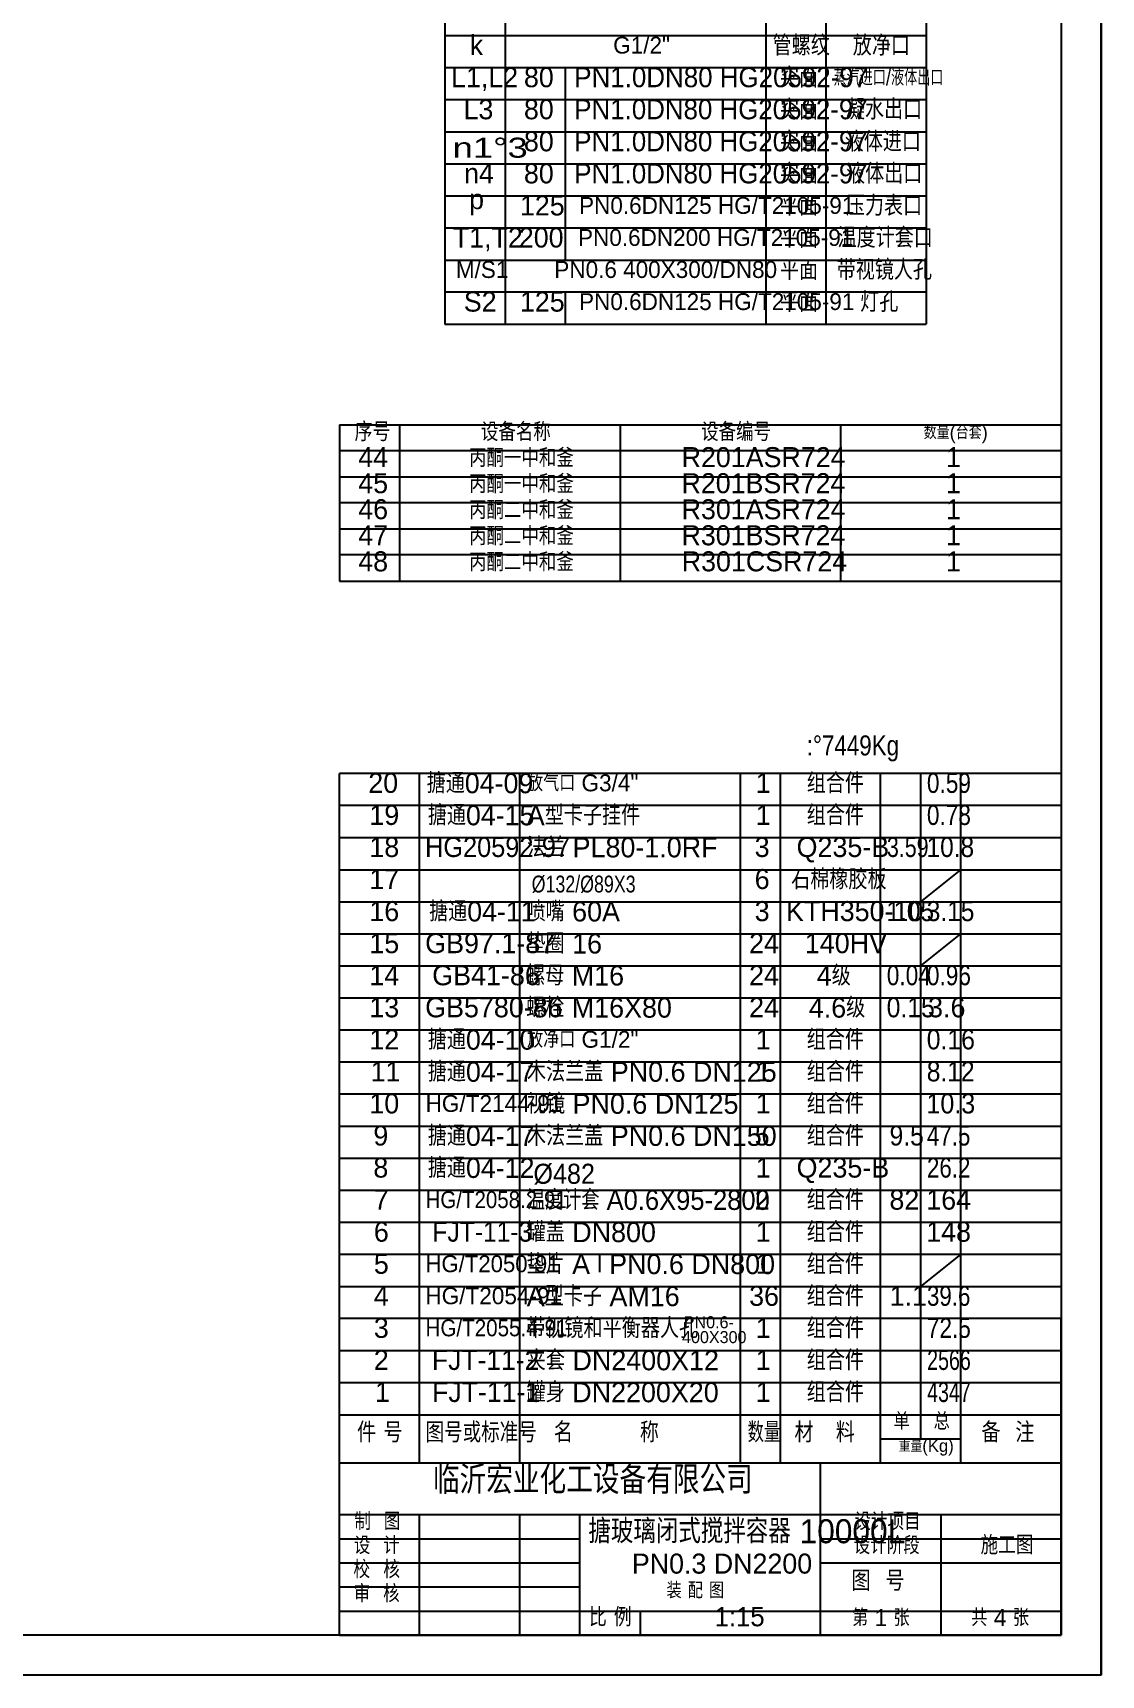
# Model space of a CAD drawing. Extents: x -33 to 593, y -246 to 621.
# Drawn here: x 294.7 to 561.2, y -245.5 to 164.3 of the extents above; entities that cross this region are included whole.
import ezdxf

# ---------------------------------------------------------------- set-up
doc = ezdxf.new("R2010")
doc.units = 0
doc.layers.get('0').update_dxf_attribs({"linetype": 'CONTINUOUS'})
doc.layers.add('1', color=7, linetype='CONTINUOUS')
doc.layers.add('85', color=7, linetype='CONTINUOUS')
doc.styles.add('STYLE1', font='cadt_en.shx', dxfattribs={"width": 0.971372, "bigfont": 'cadt_hz.shx'})
doc.styles.add('STYLE12', font='cadt_en.shx', dxfattribs={"width": 1.355337, "bigfont": 'cadt_hz.shx'})
doc.styles.add('STYLE18', font='cadt_en.shx', dxfattribs={"width": 0.937956, "bigfont": 'cadt_hz.shx'})
doc.styles.add('STYLE19', font='cadt_en.shx', dxfattribs={"width": 0.79119, "bigfont": 'cadt_hz.shx'})
doc.styles.add('STYLE43', font='cadt_en.shx', dxfattribs={"width": 0.834868, "bigfont": 'cadt_hz.shx'})

msp = doc.modelspace()

# ---------------------------------------------------------------- linework, layer by layer
for p, q in [((561.22989, 595.45676), (561.22989, -245.54324)), ((561.22989, -245.54324), (561.22989, 595.45676)), ((412.55124, 227.55637), (412.55124, 91.55637)), ((477.55124, 227.55637), (477.55124, 91.55637)), ((492.55124, 227.55637), (492.55124, 91.55637)), ((517.55124, 163.55637), (397.55124, 163.55637)), ((517.55124, 155.55637), (397.55124, 155.55637, 1)), ((427.55124, 155.55637), (427.55124, 107.55637, 1)), ((517.55124, 147.55637), (397.55124, 147.55637, 1)), ((397.55124, 139.55637), (517.55124, 139.55637, 1)), ((517.55124, 131.55637), (397.55124, 131.55637, 1)), ((517.55124, 123.55637), (397.55124, 123.55637)), ((517.55124, 115.55637), (397.55124, 115.55637)), ((397.55124, 107.55637), (517.55124, 107.55637, 1)), ((517.55124, 99.55637), (397.55124, 99.55637)), ((427.55124, 99.55637), (427.55124, 91.55637)), ((371.22989, 66.49387), (551.22989, 66.49387, 1)), ((386.22989, 66.49387), (386.22989, 27.49387)), ((441.22989, 66.49387), (441.22989, 27.49387, 1)), ((496.22989, 66.49387), (496.22989, 27.49387)), ((551.22989, 59.99387), (371.22989, 59.99387, 1)), ((371.22989, 53.49387), (551.22989, 53.49387, 1)), ((551.22989, 46.99387), (371.22989, 46.99387, 1)), ((371.22989, 40.49387), (551.22989, 40.49387)), ((551.22989, 33.99387), (371.22989, 33.99387)), ((371.22989, 27.49387), (551.22989, 27.49387)), ((551.22989, -20.54324), (371.22989, -20.54324)), ((391.22989, -192.54324), (391.22989, -20.54324)), ((416.22989, -192.54324), (416.22989, -20.54324)), ((471.22989, -192.54324), (471.22989, -20.54324)), ((481.22989, -192.54324), (481.22989, -20.54324)), ((506.22989, -192.54324), (506.22989, -20.54324)), ((516.22989, -186.54324), (516.22989, -20.54324)), ((526.22989, -192.54324), (526.22989, -20.54324)), ((551.22989, -28.54324), (371.22989, -28.54324)), ((371.22989, -36.54324), (551.22989, -36.54324)), ((371.22989, -44.54324), (551.22989, -44.54324)), ((516.22989, -52.54324), (526.22989, -44.54324, 1)), ((371.22989, -52.54324), (551.22989, -52.54324)), ((371.22989, -60.54324), (551.22989, -60.54324)), ((516.22989, -68.54324), (526.22989, -60.54324, 1)), ((371.22989, -68.54324), (551.22989, -68.54324)), ((371.22989, -76.54324), (551.22989, -76.54324)), ((371.22989, -84.54324), (551.22989, -84.54324)), ((551.22989, -92.54324), (371.22989, -92.54324)), ((551.22989, -100.54324), (371.22989, -100.54324)), ((371.22989, -108.54324), (551.22989, -108.54324)), ((371.22989, -116.54324), (551.22989, -116.54324)), ((371.22989, -124.54324), (551.22989, -124.54324)), ((371.22989, -132.54324), (551.22989, -132.54324)), ((551.22989, -140.54324), (371.22989, -140.54324, 1)), ((516.22989, -148.54324), (526.22989, -140.54324, 1)), ((371.22989, -148.54324), (551.22989, -148.54324)), ((551.22989, -156.54324), (371.22989, -156.54324)), ((371.22989, -164.54324), (551.22989, -164.54324)), ((371.22989, -172.54324), (551.22989, -172.54324)), ((371.22989, -180.54324), (551.22989, -180.54324)), ((506.22989, -186.54324), (526.22989, -186.54324, 1)), ((491.22989, -235.54324), (491.22989, -192.54324)), ((551.22989, -205.54324), (371.22989, -205.54324)), ((391.22989, -235.54324), (391.22989, -205.54324, 1)), ((416.22989, -235.54324), (416.22989, -205.54324)), ((431.22989, -235.54324), (431.22989, -205.54324)), ((521.22989, -205.54324), (521.22989, -235.54324)), ((371.22989, -211.54324), (431.22989, -211.54324)), ((491.22989, -211.54324), (551.22989, -211.54324)), ((371.22989, -217.54324), (431.22989, -217.54324)), ((491.22989, -217.54324), (551.22989, -217.54324)), ((371.22989, -223.54324), (431.22989, -223.54324)), ((371.22989, -229.54324), (551.22989, -229.54324, 1)), ((446.22989, -229.54324), (446.22989, -235.54324)), ((561.22989, -245.54324), (-32.77011, -245.54324))]:
    msp.add_line(p, q)
at = {"layer": '1'}
for p, q in [((551.22989, 570.45676), (551.22989, -235.54324)), ((397.55124, 227.55637), (397.55124, 91.55637)), ((517.55124, 227.55637), (517.55124, 91.55637)), ((397.55124, 91.55637), (517.55124, 91.55637)), ((371.22989, -235.54324), (371.22989, -20.54324)), ((551.22989, -235.54324), (551.22989, -156.54324)), ((371.22989, -192.54324), (551.22989, -192.54324, 1)), ((551.22989, -235.54324), (-22.77011, -235.54324)), ((371.22989, -235.54324), (551.22989, -235.54324))]:
    msp.add_line(p, q, dxfattribs=at)
at = {"layer": '85'}
msp.add_line((371.22989, 66.49387), (371.22989, 27.49387), dxfattribs=at)

# ---------------------------------------------------------------- texts
at = {"style": 'STYLE1'}
for s, height, p in [('k', 5, (403.7177, 158.72054)), ('管螺纹', 5, (479.30964, 158.63366)), ('放净口', 5, (499.28034, 158.61413)), ('G1/2"', 4.2, (439.51422, 159.11677)), ('L1,L2', 5, (399.06715, 150.72054)), ('80', 5, (417.24745, 150.72054)), ('突面', 5, (481.13562, 150.61413)), ('L3', 5, (402.17909, 142.72054)), ('80', 5, (417.24745, 142.72054)), ('突面', 5, (481.13562, 142.61413)), ('凝水出口', 5, (497.57155, 142.65319)), ('80', 5, (417.24745, 134.72054)), ('突面', 5, (481.13562, 134.61413)), ('液体进口', 5, (497.27859, 134.63366)), ('n4', 5, (402.31581, 126.72054)), ('80', 5, (417.24745, 126.72054)), ('突面', 5, (481.13562, 126.61413)), ('液体出口', 5, (497.6155, 126.63366)), ('p', 5, (403.58098, 120.28304)), ('125', 5, (416.25571, 118.72054)), ('PN0.6DN125 HG/T2105-91', 4.2, (430.99547, 119.11677)), ('平面', 5, (481.12097, 118.63366)), ('压力表口', 5, (497.55691, 118.63366)), ('T1,T2', 5, (399.51148, 110.72054)), ('200', 5, (415.98227, 110.72054)), ('PN0.6DN200 HG/T2105-91', 4.2, (430.73707, 111.11677)), ('平面', 5, (481.12097, 110.63366)), ('温度计套口', 5, (495.48191, 110.65319)), ('M/S1', 4.2, (400.25986, 103.11677)), ('PN0.6 400X300/DN80', 4.2, (424.8251, 103.11677)), ('平面', 5, (481.12097, 102.63366)), ('带视镜人孔', 5, (495.27683, 102.65319)), ('S2', 5, (402.24745, 94.72054)), ('125', 5, (416.25571, 94.72054)), ('PN0.6DN125 HG/T2105-91', 4.2, (430.99547, 95.11677)), ('平面', 5, (481.12097, 94.63366)), ('灯孔', 5, (501.12097, 94.63366)), ('序号', 4.696774, (375.01371, 62.37712)), ('设备名称', 4.585827, (406.52138, 62.4155)), ('设备编号', 4.585827, (461.4542, 62.4155)), ('数量(台套)', 3.4125, (516.94841, 62.88669)), ('44', 5, (375.9261, 55.90803)), ('丙酮一中和釜', 4.585827, (403.55224, 55.9155)), ('R201ASR724', 5, (456.58118, 55.90803)), ('1', 5, (522.52186, 55.90803)), ('45', 5, (375.9261, 49.40803)), ('丙酮一中和釜', 4.585827, (403.55224, 49.4155)), ('R201BSR724', 5, (456.547, 49.40803)), ('1', 5, (522.52186, 49.40803)), ('46', 5, (375.9261, 42.90803)), ('丙酮二中和釜', 4.585827, (403.55224, 42.9155)), ('R301ASR724', 5, (456.58118, 42.90803)), ('1', 5, (522.52186, 42.90803)), ('47', 5, (375.9261, 36.40803)), ('丙酮二中和釜', 4.585827, (403.55224, 36.4155)), ('R301BSR724', 5, (456.547, 36.40803)), ('1', 5, (522.52186, 36.40803)), ('48', 5, (375.9261, 29.90803)), ('丙酮二中和釜', 4.585827, (403.55224, 29.9155)), ('R301CSR724', 5, (456.61536, 29.90803)), ('1', 5, (522.52186, 29.90803)), ('20', 5, (378.4261, -25.37908)), ('19', 5, (378.69954, -33.37908)), ('18', 5, (378.69954, -41.37908)), ('17', 5, (378.69954, -49.37908)), ('16', 5, (378.69954, -57.37908)), ('15', 5, (378.69954, -65.37908)), ('24', 5, (473.4261, -65.37908)), ('14', 5, (378.69954, -73.37908)), ('24', 5, (473.4261, -73.37908)), ('13', 5, (378.69954, -81.37908)), ('24', 5, (473.4261, -81.37908)), ('12', 5, (378.69954, -89.37908)), ('搪通04-10', 5, (393.2833, -89.46595)), ('11', 5, (379.00715, -97.37908)), ('搪通04-17', 5, (393.2833, -97.46595)), ('10', 5, (378.69954, -105.37908)), ('9', 5, (379.69128, -113.37908)), ('搪通04-17', 5, (393.2833, -113.46595)), ('8', 5, (379.69128, -121.37908)), ('搪通04-12', 5, (393.2833, -121.46595)), ('82', 5, (508.4261, -129.37908)), ('36', 5, (473.4261, -153.37908)), ('1.1', 5, (508.46028, -153.37908)), ('400X300', 3, (456.69615, -162.68524)), ('PN0.6-', 3, (457.12598, -158.98046)), ('单', 4.23307, (509.45489, -184.30789)), ('总', 4.23307, (519.44249, -184.30789)), ('件 号', 5, (375.62429, -187.46595)), ('名         称', 5, (424.69231, -187.44642)), ('材   料', 5, (484.72967, -187.46595)), ('备  注', 5, (531.36106, -187.44642)), ('重量(Kg)', 3.101538, (510.73115, -189.83556)), ('制  图', 4.335484, (374.9576, -209.34332)), ('设计项目', 4.335484, (499.70147, -209.34332)), ('设  计', 4.335484, (374.81788, -215.34332)), ('设计阶段', 4.335484, (499.51094, -215.34332)), ('施工图', 4.634483, (531.14563, -215.3985)), ('校  核', 4.406557, (374.69913, -221.35644)), ('PN0.3 DN2200', 5, (444.17115, -220.20958)), ('图  号', 5, (498.9636, -224.50501)), ('审  核', 4.335484, (374.79248, -227.34332)), ('装 配 图', 4, (452.81315, -226.37991)), ('比 例', 4.665695, (433.50188, -233.38195)), ('1:15', 4.8, (464.79574, -233.34564)), ('第 1 张', 4.233071, (499.11482, -233.30789)), ('共 4 张', 4.266667, (528.80311, -233.29729))]:
    msp.add_text(s, height=height, dxfattribs=at).set_placement(p)
for s, height, width, p in [('PN1.0DN80 HG20592-97', 5, 0.966984, (429.80506, 150.72054)), ('蒸汽进口/液体出口', 4, 0.860115, (494.46101, 151.1377)), ('PN1.0DN80 HG20592-97', 5, 0.965293, (429.80966, 142.72054)), ('PN1.0DN80 HG20592-97', 5, 0.965293, (429.80966, 134.72054)), ('PN1.0DN80 HG20592-97', 5, 0.965293, (429.80966, 126.72054)), ('搪通04-09', 5, 0.999999, (392.99552, -25.46595)), ('放气口 G3/4"', 4.2, 1.003, (418.03243, -24.98284)), ('1', 5, 1.003, (475.08076, -25.37908)), ('组合件', 5, 1.003, (487.79476, -25.46595)), ('0.59', 5, 0.843955, (517.76836, -25.37908)), ('搪通04-15', 5, 0.998339, (393.30509, -33.46595)), ('A型卡子挂件', 5, 1.003, (417.95564, -33.46595)), ('1', 5, 1.003, (475.08076, -33.37908)), ('组合件', 5, 1.003, (487.79476, -33.46595)), ('0.78', 5, 0.843537, (517.76872, -33.37908)), ('HG20592-97', 5, 0.944608, (392.58457, -41.37908)), ('法兰 PL80-1.0RF', 5, 1.003, (417.99482, -41.46595)), ('3', 5, 1.003, (474.8065, -41.37908)), ('Q235-B', 5, 1.003, (485.25899, -41.37908)), ('3.59', 5, 0.798648, (507.7942, -41.37908)), ('10.8', 5, 0.912356, (517.6746, -41.37908)), ('6', 5, 1.003, (474.8065, -49.37908)), ('石棉橡胶板', 5, 1.003, (483.89677, -49.44642)), ('搪通04-11', 5, 0.998339, (393.6122, -57.46595)), ('喷嘴 60A', 5, 1.003, (417.87728, -57.46595)), ('3', 5, 1.003, (474.8065, -57.37908)), ('KTH350-10', 5, 1.002548, (482.61348, -57.37908)), ('1.05', 5, 0.911811, (507.67532, -57.37908)), ('3.15', 5, 0.913087, (517.7337, -57.37908)), ('GB97.1-87', 5, 1.002979, (392.61285, -65.37908)), ('垫圈 16', 5, 1.003, (417.87728, -65.46595)), ('140HV', 5, 1.003, (487.31646, -65.37908)), ('GB41-86', 5, 1.003, (394.36712, -73.37908)), ('螺母 M16', 5, 1.003, (417.78912, -73.44642)), ('4级', 5, 1.003, (490.29644, -73.46158)), ('0.04', 5, 0.843956, (507.76836, -73.37908)), ('0.96', 5, 0.843956, (517.76836, -73.37908)), ('GB5780-86', 5, 1.002352, (392.61336, -81.37908)), ('螺栓 M16X80', 5, 1.003, (417.78912, -81.46595)), ('4.6级', 5, 1.003, (488.30701, -81.46158)), ('0.15', 5, 0.923909, (507.72463, -81.37908)), ('3.6', 5, 1.003, (518.05675, -81.37908)), ('放净口 G1/2"', 4.2, 1.003, (418.03243, -88.98284)), ('1', 5, 1.003, (475.08076, -89.37908)), ('组合件', 5, 1.003, (487.79476, -89.46595)), ('0.16', 5, 0.923909, (517.72463, -89.37908)), ('木法兰盖 PN0.6 DN125', 5, 1.003, (417.99482, -97.46595)), ('1', 5, 1.003, (475.08076, -97.37908)), ('组合件', 5, 1.003, (487.79476, -97.46595)), ('8.12', 5, 0.917632, (517.7298, -97.37908)), ('HG/T2144-91', 4.2, 1.003, (392.70341, -104.98284)), ('视镜 PN0.6 DN125', 5, 1.003, (417.99482, -105.46595)), ('1', 5, 1.003, (475.08076, -105.37908)), ('组合件', 5, 1.003, (487.79476, -105.46595)), ('10.3', 5, 0.933715, (517.65544, -105.37908)), ('木法兰盖 PN0.6 DN150', 5, 1.003, (417.99482, -113.46595)), ('5', 5, 1.003, (474.8065, -113.37908)), ('组合件', 5, 1.003, (487.79476, -113.46595)), ('9.5', 5, 0.917632, (508.45584, -113.37908)), ('47.5', 5, 0.832229, (517.78176, -113.37908)), ('1', 5, 1.003, (475.08076, -121.37908)), ('Q235-B', 5, 1.003, (485.25899, -121.37908)), ('26.2', 5, 0.832229, (517.78176, -121.37908)), ('7', 5, 1.003, (379.8065, -129.37908)), ('HG/T2058.2-91', 4.2, 0.909571, (392.71265, -128.98284)), ('温度计套 A0.6X95-2800', 5, 0.952161, (418.00673, -129.44642)), ('2', 5, 1.003, (474.8065, -129.37908)), ('组合件', 5, 1.003, (487.79476, -129.46595)), ('164', 5, 0.999947, (517.61471, -129.37908)), ('6', 5, 1.003, (379.8065, -137.37908)), ('FJT-11-3', 5, 0.919376, (394.40045, -137.37908)), ('罐盖 DN800', 5, 1.003, (417.90666, -137.48548)), ('1', 5, 1.003, (475.08076, -137.37908)), ('组合件', 5, 1.003, (487.79476, -137.46595)), ('148', 5, 0.998714, (517.61588, -137.37908)), ('5', 5, 1.003, (379.8065, -145.37908)), ('HG/T2050-91', 4.2, 0.98336, (392.67623, -144.98284)), ('垫片 AⅠPN0.6 DN800', 5, 1.003, (417.87728, -145.46595)), ('1', 5, 1.003, (475.08076, -145.37908)), ('组合件', 5, 1.003, (487.79476, -145.46595)), ('4', 5, 1.003, (379.8065, -153.37908)), ('HG/T2054-91', 4.2, 1.002882, (392.65406, -152.98284)), ('A型卡子 AM16', 5, 1.003, (417.95564, -153.46595)), ('组合件', 5, 1.003, (487.79476, -153.46595)), ('39.6', 5, 0.832229, (517.78176, -153.37908)), ('3', 5, 1.003, (379.8065, -161.37908)), ('HG/T2055.4-91', 4.2, 0.914286, (392.70489, -160.98284)), ('带视镜和平衡器人孔', 5, 1.003, (417.81851, -161.44642)), ('1', 5, 1.003, (475.08076, -161.37908)), ('组合件', 5, 1.003, (487.79476, -161.46595)), ('72.5', 5, 0.841415, (517.77118, -161.37908)), ('组合件', 5, 1.003, (487.79476, -169.46595)), ('2', 5, 1.003, (379.8065, -169.37908)), ('FJT-11-2', 5, 0.988385, (394.29907, -169.37908)), ('夹套 DN2400X12', 5, 1.003, (417.96543, -169.46595)), ('1', 5, 1.003, (475.08076, -169.37908)), ('2566', 5, 0.731398, (517.82994, -169.37908)), ('罐身 DN2200X20', 5, 1.003, (417.90666, -177.44642)), ('组合件', 5, 1.003, (487.79476, -177.46595)), ('1', 5, 1.003, (380.08076, -177.37908)), ('FJT-11-1', 5, 0.994704, (394.3294, -177.37908)), ('1', 5, 1.003, (475.08076, -177.37908)), ('4347', 5, 0.731387, (517.82996, -177.37908)), ('图号或标准号', 5, 0.973683, (392.71349, -187.48548)), ('数量', 5, 0.857889, (473.04798, -187.44642))]:
    msp.add_text(s, height=height, dxfattribs=dict(at, width=width)).set_placement(p)
at = {"attachment_point": 7}
for s, insert, char_height, style in [('n1%%d3', (399.46416, 133.05387), 5, 'STYLE12'), (':%%d7449Kg', (487.79272, -17.54324), 5, 'STYLE43'), (' %%c132/%%c89X3', (417.9337, -50.38284), 4.2, 'STYLE19'), (' %%c482', (417.87728, -123.11309), 5, 'STYLE18')]:
    msp.add_mtext(s, dxfattribs=dict(at, insert=insert, char_height=char_height, style=style))
at = {"layer": '1', "style": 'STYLE1'}
msp.add_text('临沂宏业化工设备有限公司', height=7, dxfattribs=at).set_placement((394.53946, -200.30769))
at = {"layer": '1', "style": 'STYLE1', "width": 0.98426}
msp.add_text('搪玻璃闭式搅拌容器 10000L', height=6, dxfattribs=at).set_placement((433.32458, -212.62706))

doc.saveas('drawing.dxf')
